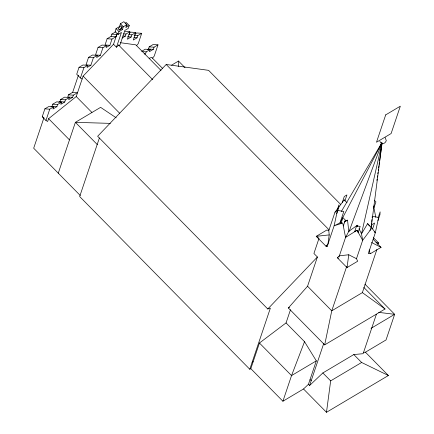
<?xml version="1.0" encoding="UTF-8"?>
<svg xmlns="http://www.w3.org/2000/svg" width="434" height="434" viewBox="0 0 434 434"><rect width="100%" height="100%" fill="white"/><g stroke="black" fill="none" stroke-linecap="round" stroke-linejoin="round"><path stroke-width="0.65" d="M178.39 66.413L178.504 61.058L171.625 65.149M357.247 226.494L357.328 225.23L348.79 231.349L345.567 237.414L338.981 256.988M371.347 225.517L371.618 222.892M371.748 221.584L371.954 219.615M372.155 217.651L372.291 216.338L378.643 217.423L375.318 232.803L368.33 253.564L370.359 253.706L381.047 247.353L373.224 239.411M371.162 227.465L381.969 143.654L379.56 161.047M326.482 412.3L330.659 380.873L361.614 362.482L388.387 375.513L326.482 412.3L303.512 388.983L282.908 401.233L250.819 368.65L259.445 343.017L286.049 322.912L290.492 309.713M329.205 234.903L327.936 244.179L325.907 246.143L316.24 236.335L326.927 229.982L328.793 230.6L329.205 234.903L316.24 236.335L318.551 237.989M348.768 254.763L347.016 267.577L337.348 257.763L339.383 255.8L348.768 254.763L356.477 258.707L357.703 261.225L347.016 267.577L346.701 266.422L331.76 310.815L324.681 344.873L288.339 307.977L307.554 286.245L317.395 257.004L313.918 253.472L319.017 238.32M369.312 249.859L369.133 251.188L370.359 253.706M376.886 180.452L377.07 179.112M377.347 177.105L377.531 175.765M377.808 173.763L377.992 172.423M378.269 170.416L378.453 169.076M378.638 167.741L378.915 165.734M379.099 164.394L379.376 162.387M356.477 258.707L362.667 240.322L357.008 230.275L345.567 237.414L342.735 223.011L334.12 225.794L340.012 222.87L343.793 211.494L337.446 210.414L334.12 225.794L327.133 246.561L325.907 246.143M381.991 142.976L361.511 233.845L362.667 240.322L371.884 227.969L375.318 232.803L374.471 231.87M117.278 33.13L113.529 44.263L83.106 76.129L76.238 96.538L48.603 118.688L47.664 121.482L45.95 120.468L42.239 116.703L44.881 108.853L48.814 106.514L53.68 106.851L52.959 108.999L56.892 106.661L57.614 104.513L61.547 102.174L60.825 104.323L64.758 101.985L65.48 99.836L69.413 97.498L68.691 99.646L72.624 97.308L73.346 95.16L77.54 92.67L72.668 92.339L68.48 94.829L67.758 96.977L72.624 97.308M43.948 117.712L33.684 148.216L80.23 195.468M45.95 120.468L49.747 109.184L53.68 106.851M50.897 106.997L52.02 106.33L52.747 104.182L56.68 101.844L61.547 102.174M58.764 102.321L59.892 101.654L60.614 99.505L64.547 97.167L69.413 97.498M116.865 34.357L115.927 36.733L111.994 39.071L109.894 45.315L106.129 47.55L106.851 45.402L102.918 47.74L100.384 55.275L96.625 57.51L97.346 55.362L93.413 57.7L90.874 65.236L87.115 67.471L87.836 65.322L82.97 64.992L79.037 67.324L76.704 74.247L80.42 78.011L82.14 78.993M72.668 92.339L78.429 75.228M80.42 78.011L83.903 67.661L87.836 65.322M97.346 55.362L92.475 55.031L88.541 57.369L86.008 64.899L90.874 65.236M106.851 45.402L101.985 45.071L98.051 47.409L95.518 54.944L100.384 55.275M58.275 173.177L75.386 122.339L100.607 107.35L116.231 117.831M115.927 36.733L111.061 36.402L107.127 38.74L105.023 44.984L109.894 45.315M111.061 36.402L111.826 34.129L115.585 31.894M125.176 23.208L126.316 22.53L129.256 25.514L125.833 27.548L126.799 24.684L123.858 21.7L120.44 23.734L119.475 26.599L116.057 28.628L115.091 31.492L118.032 34.476L121.449 32.441L116.469 47.246L113.529 44.263M118.032 34.476L118.992 31.611L122.415 29.577L123.375 26.718L126.799 24.684M121.563 28.715L122.166 26.924L120.929 25.671L118.189 28.731L119.426 29.984L121.563 28.715L122.415 29.577M122.057 38.084L125.285 36.168L126.006 34.02L129.94 31.682L127.406 39.217L131.166 36.982L131.893 34.834L135.826 32.496L133.287 40.031L137.052 37.796L137.773 35.648L141.706 33.309L138.224 43.666L136.515 45.678M129.256 25.514L128.29 28.378L124.873 30.413L119.887 45.212L118.58 45.033L116.469 47.246M99.397 137.952L79.672 196.553L249.789 369.263L250.819 368.65M152.491 58.172L154.206 56.138L158.003 44.854L154.065 47.192L153.343 49.34L149.41 51.679L150.131 49.53L146.198 51.868L145.477 54.017L144.262 53.935M147.354 49.677L148.477 49.009L149.198 46.861L153.131 44.523L158.003 44.854M249.789 369.263L270.371 308.113L267.767 308.986L97.65 136.276L166.189 64.487L208.597 70.346L340.701 204.457M328.793 230.6L334.983 212.221L344.2 199.868L347.048 202.759M336.936 210.788L338.932 204.853L338.753 207.669L336.757 213.604M342.285 202.434L344.281 196.493L346.918 194.926L344.916 200.871L344.2 199.868M340.945 223.591L342.947 217.651L345.323 220.065L343.327 226.011M282.908 401.233L291.534 375.594L304.527 341.672L286.049 322.912M358.18 232.358L360.177 226.423L356.634 225.821L354.638 231.756L357.008 230.275L358.18 232.364M303.512 388.983L308.433 384.323L316.332 360.86L304.527 341.672M308.433 384.323L309.594 385.5L323.715 343.544M373.94 207.815L375.936 201.875L374.352 200.264M369.969 230.541L371.965 224.595L374.596 223.033L372.6 228.973M378.133 217.792L378.643 217.423L378.128 217.803L380.13 211.857L379.951 214.673L377.954 220.608M307.554 286.245L331.76 310.815L362.368 292.624L376.886 249.501M376.376 314.314L363.122 353.694L353.802 354.551L322.853 372.947L309.594 385.5M349.131 231.273L381.904 142.949M380.645 145.336L381.839 142.922M381.828 142.911L339.996 222.875L341.894 222.192M341.341 211.472L381.795 142.894M371.412 227.487L367.609 223.629L361.511 233.845L359.005 228.664M119.426 29.984L122.166 26.924M267.767 308.986L317.395 257.004M377.358 244.152L378.714 243.051L373.49 237.745M334.983 212.221L337.446 210.414M126.05 26.051L127.124 25.411L126.82 24.635M129.267 33.168L130.954 32.165L135.826 32.496M134.589 34.313L136.84 32.979L141.706 33.309M141.896 51.201L145.265 49.199L150.131 49.53M344.336 222.062L347.542 220.157L348.79 231.349M288.339 307.977L289.478 307.299M252.127 362.33L253.152 361.717M324.681 344.873L385.05 308.997L363.811 287.433M316.332 360.86L291.534 375.594L259.445 343.017M371.016 328.364L394.658 314.314L364.929 284.134M363.692 352.354L365.423 352.196L386.032 339.952L394.658 314.314L378.687 312.371M345.03 221.063L347.542 220.157M149.188 58.275L151.726 57.407L162.636 68.485M110.355 123.375L75.386 122.339L97.341 144.631M125.073 31.351L129.94 31.682M123.571 33.852L126.006 34.02M128.849 34.628L131.893 34.834M134.122 35.398L137.773 35.648M111.826 34.129L116.692 34.46M122.849 36L125.285 36.168M127.515 36.733L131.166 36.982M134.008 37.584L137.052 37.796M107.127 38.74L111.994 39.071M149.198 46.861L154.065 47.192M148.477 49.009L153.343 49.34M98.051 47.409L102.918 47.74M141.94 51.581L146.198 51.868M88.541 57.369L93.413 57.7M79.037 67.324L83.903 67.661M68.48 94.829L73.346 95.16M60.614 99.505L65.48 99.836M59.892 101.654L64.758 101.985M52.747 104.182L57.614 104.513M52.02 106.33L56.892 106.661M44.881 108.853L49.747 109.184M120.196 42.678L135.777 44.832L160.998 70.433M376.045 242.682L378.714 243.051M337.348 257.763L338.58 258.181M371.585 242.514L381.047 247.353M42.239 116.703L43.378 117.375M362.368 292.624L385.05 308.997M178.504 61.058L185.047 67.699M166.189 64.487L329.032 229.808M127.124 25.411L125.583 23.376M120.44 23.734L123.375 26.718M116.057 28.628L118.992 31.611M326.232 245.644L327.133 246.561M118.58 45.033L152.773 79.742M365.423 352.196L388.387 375.513M83.106 76.129L119.746 113.328M353.802 354.551L361.614 362.482M76.238 96.538L91.894 112.433M322.853 372.947L330.659 380.873M310.039 379.56L311.2 380.737M48.603 118.688L69.478 139.884M367.609 223.629L369.529 226.141M357.328 225.23L357.887 226.374M385.186 137.573L386.314 140.757L385.18 142.52L383.992 143.35L382.229 143.627L380.537 142.764L379.907 141.272M373.582 206.02L375.806 217.326M385.696 114.885L376.49 142.238L391.11 133.547L400.316 106.194L385.696 114.885"/></g></svg>
